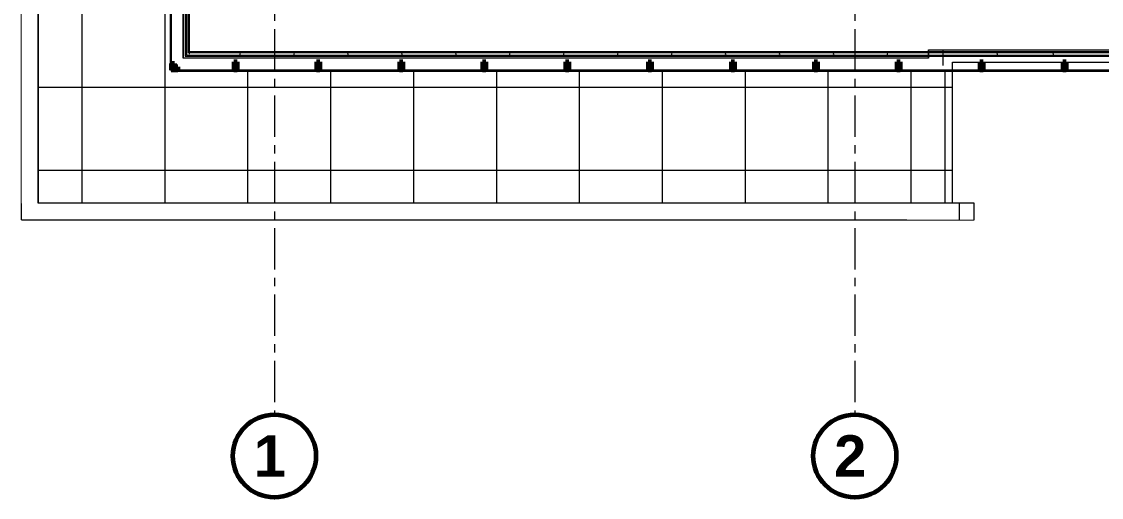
# Model space of a CAD drawing. Header units: inches. Extents: x -38 to 5698, y -33 to 92.
# Drawn here: x 376.27 to 389.29, y 1.05 to 6.79 of the extents above; entities that cross this region are included whole.
import ezdxf

# ---------------------------------------------------------------- set-up
doc = ezdxf.new("R2010")
doc.units = ezdxf.units.IN
doc.header["$MEASUREMENT"] = 0
doc.set_wipeout_variables(frame=1)
doc.linetypes.add('Punto & Raya', pattern=[0.65, 0.5, -0.075, 0, -0.075])
doc.linetypes.add('Wipeout_Contour', pattern=[1, 0, -1])
for name, color, linetype in [('02 _ ARQ _ ALB _ Ejes Generales', 7, 'Continuous'), ('02 _ ARQ _ ALB _ Muros Exteriores', 7, 'Continuous'), ('02 _ ARQ _ ALB _ Muros Interiores', 7, 'Continuous'), ('02 _ ARQ _ ZON _ Espacio.3D', 7, 'Continuous'), ('08 _ STR _ EXT _ 07 Losa Aligerada', 7, 'Continuous'), ('08 _ STR _ EXT _ 08 Placas Inclinadas', 7, 'Continuous'), ('Acabado - Muros', 7, 'Continuous'), ('Dibujo 2D - General', 7, 'Continuous'), ('Interior - Escaleras & Barandillas', 7, 'Continuous')]:
    doc.layers.add(name, color=color, linetype=linetype)
doc.styles.add('Estilo_Generado_1', font='swisseb.ttf')

msp = doc.modelspace()

# ---------------------------------------------------------------- hatches: boundary and pattern name
at = {"layer": 'Acabado - Muros', "linetype": 'Continuous', "lineweight": 9}
for points in [[(388.844, 6.195), (388.844, 6.205), (387.854, 6.205), (387.854, 6.195)], [(389.844, 6.195), (389.844, 6.205), (388.854, 6.205), (388.854, 6.195)]]:
    msp.add_hatch(color=250, dxfattribs=at).paths.add_polyline_path(points)

# ---------------------------------------------------------------- linework, layer by layer
at = {"layer": '02 _ ARQ _ ALB _ Ejes Generales', "color": 7, "linetype": 'Continuous', "lineweight": 60}
for centre in [(379.32, 1.55), (386.32, 1.55)]:
    msp.add_circle(centre, 0.5, dxfattribs=at)
at = {"layer": '02 _ ARQ _ ZON _ Espacio.3D', "color": 254, "linetype": 'Continuous', "lineweight": 0, "flags": 128}
msp.add_lwpolyline([(378.22, 17.3), (378.221, 6.35), (387.21, 6.35), (387.21, 6.45), (391.742, 6.45), (391.741, 7.7), (393.07, 7.7), (393.07, 8.1), (393.57, 8.1), (393.57, 7.7), (394.27, 7.7), (394.27, 9), (393.07, 9), (393.07, 17.3)], dxfattribs=at)
at = {"layer": 'Acabado - Muros', "color": 7, "linetype": 'Continuous', "lineweight": 60}
for p, q in [((387.869, 6.205), (387.829, 6.205)), ((388.869, 6.205), (388.829, 6.205))]:
    msp.add_line(p, q, dxfattribs=at)
at = {"layer": 'Acabado - Muros', "color": 7, "linetype": 'Continuous', "lineweight": 13, "flags": 128}
for points in [[(388.844, 6.195), (388.844, 6.205), (387.854, 6.205), (387.854, 6.195)], [(389.844, 6.195), (389.844, 6.205), (388.854, 6.205), (388.854, 6.195)]]:
    msp.add_lwpolyline(points, close=True, dxfattribs=at)

# ---------------------------------------------------------------- texts
at = {"layer": '02 _ ARQ _ ALB _ Ejes Generales', "color": 7, "lineweight": 30, "char_height": 0.5, "attachment_point": 1, "style": 'Estilo_Generado_1'}
for s, insert in [('\\A1;{\\pql;\\pt0;\\fSwis721 Ex BT|b1|i0|c0|p34;1}', (379.071, 1.8)), ('\\A1;{\\pql;\\pt0;\\fSwis721 Ex BT|b1|i0|c0|p34;2}', (386.071, 1.8))]:
    msp.add_mtext(s, dxfattribs=dict(at, insert=insert))

# ---------------------------------------------------------------- next in the draw order: wipeouts: each hides what was drawn before it
at = {"color": 254, "linetype": 'Wipeout_Contour', "lineweight": 0, "ltscale": 19362.529553}
msp.add_wipeout([(387.499, 4.6), (387.499, 6.35), (378.17, 6.35), (378.17, 20.085), (376.47, 20.085), (376.47, 4.6)], dxfattribs=at).dxf.layer = 'Dibujo 2D - General'

# ---------------------------------------------------------------- next in the draw order: hatches: boundary and pattern name
at = {"layer": 'Dibujo 2D - General', "linetype": 'Continuous', "lineweight": 13}
h = msp.add_hatch(dxfattribs=at)
h.set_pattern_fill('CEMENTO_PULIDO_Y_BRUÑADO_FA', color=251, style=0, pattern_type=2)
h.set_pattern_definition([(0, (370, 6e-09), (0, 1), []), (90, (370, 6e-09), (-1, 0), [])])
h.paths.add_polyline_path([(387.499, 4.6), (387.499, 6.35), (378.17, 6.35), (378.17, 20.085), (376.47, 20.085), (376.47, 4.6)])

# ---------------------------------------------------------------- next in the draw order: linework, layer by layer
at = {"layer": '08 _ STR _ EXT _ 07 Losa Aligerada', "color": 254, "linetype": 'Continuous', "lineweight": 18, "flags": 128}
msp.add_lwpolyline([(378.17, 33.82), (378.17, 6.3), (392.32, 6.3), (392.32, 6.2), (397.171, 6.2), (397.171, 7.2), (407.07, 7.2)], dxfattribs=at)
msp.add_lwpolyline([(376.27, 20.489), (376.27, 4.4), (387.759, 4.4), (387.759, 4.6), (387.412, 4.6), (387.412, 6.35), (378.22, 6.35), (378.22, 20.085), (376.47, 20.085), (376.47, 20.489)], close=True, dxfattribs=at)
at = {"layer": 'Dibujo 2D - General', "color": 251, "linetype": 'Continuous', "lineweight": 13, "flags": 128}
msp.add_lwpolyline([(387.499, 4.6), (387.499, 6.35), (378.17, 6.35), (378.17, 20.085), (376.47, 20.085), (376.47, 4.6)], close=True, dxfattribs=at)
at = {"layer": 'Interior - Escaleras & Barandillas', "color": 161, "linetype": 'Continuous', "lineweight": 13}
msp.add_line((378.333, 6.425), (378.295, 6.425), dxfattribs=at)

# ---------------------------------------------------------------- next in the draw order: wipeouts: each hides what was drawn before it
at = {"color": 254, "linetype": 'Wipeout_Contour', "lineweight": 0, "ltscale": 9668.229161}
msp.add_wipeout([(376.47, 4.6), (376.27, 4.6), (376.27, 4.4)], dxfattribs=at).dxf.layer = '02 _ ARQ _ ALB _ Muros Exteriores'
at = {"color": 254, "linetype": 'Wipeout_Contour', "lineweight": 0, "ltscale": 9672.735546}
msp.add_wipeout([(378.22, 6.35), (378.07, 6.2), (378.22, 6.2)], dxfattribs=at).dxf.layer = '02 _ ARQ _ ALB _ Muros Interiores'
at = {"color": 254, "linetype": 'Wipeout_Contour', "lineweight": 0, "ltscale": 9701.491442}
msp.add_wipeout([(387.499, 6.3), (387.383, 6.36), (387.383, 6.3)], dxfattribs=at).dxf.layer = '02 _ ARQ _ ALB _ Muros Interiores'

# ---------------------------------------------------------------- next in the draw order: wipeouts: each hides what was drawn before it
at = {"color": 254, "linetype": 'Wipeout_Contour', "lineweight": 0, "ltscale": 12911.798087}
msp.add_wipeout([(376.47, 4.4), (386.95, 4.4), (386.95, 4.6), (376.47, 4.6)], dxfattribs=at).dxf.layer = '02 _ ARQ _ ALB _ Muros Exteriores'
at = {"color": 254, "linetype": 'Wipeout_Contour', "lineweight": 0, "ltscale": 12897.660871}
msp.add_wipeout([(378.22, 6.35), (378.22, 19.851), (378.07, 20.139), (378.07, 6.35)], dxfattribs=at).dxf.layer = '02 _ ARQ _ ALB _ Muros Interiores'
at = {"color": 254, "linetype": 'Wipeout_Contour', "lineweight": 0, "ltscale": 12934.734852}
msp.add_wipeout([(387.383, 6.45), (387.383, 6.36), (387.499, 6.3), (387.499, 6.45)], dxfattribs=at).dxf.layer = '02 _ ARQ _ ALB _ Muros Interiores'

# ---------------------------------------------------------------- next in the draw order: wipeouts: each hides what was drawn before it
at = {"color": 254, "linetype": 'Wipeout_Contour', "lineweight": 0, "ltscale": 9667.427486}
msp.add_wipeout([(376.47, 4.6), (376.27, 4.4), (376.47, 4.4)], dxfattribs=at).dxf.layer = '02 _ ARQ _ ALB _ Muros Exteriores'
at = {"color": 254, "linetype": 'Wipeout_Contour', "lineweight": 0, "ltscale": 12944.168496}
msp.add_wipeout([(387.499, 6.3), (392.101, 6.3), (392.101, 6.45), (387.499, 6.45)], dxfattribs=at).dxf.layer = '02 _ ARQ _ ALB _ Muros Interiores'
at = {"color": 254, "linetype": 'Wipeout_Contour', "lineweight": 0, "ltscale": 9673.587782}
msp.add_wipeout([(378.07, 6.35), (378.07, 6.2), (378.22, 6.35)], dxfattribs=at).dxf.layer = '02 _ ARQ _ ALB _ Muros Interiores'

# ---------------------------------------------------------------- next in the draw order: hatches: boundary and pattern name
at = {"layer": 'Acabado - Muros', "linetype": 'Continuous', "lineweight": 9}
msp.add_hatch(color=250, dxfattribs=at).paths.add_polyline_path([(378.065, 6.97), (378.065, 6.23), (378.075, 6.23), (378.075, 6.97)])
at = {"layer": 'Acabado - Muros', "linetype": 'Continuous', "lineweight": 0}
for points in [[(378.115, 6.285), (378.075, 6.285), (378.075, 6.205), (378.115, 6.205)], [(387.869, 6.305), (387.829, 6.305), (387.829, 6.205), (387.869, 6.205)], [(388.869, 6.305), (388.829, 6.305), (388.829, 6.205), (388.869, 6.205)]]:
    msp.add_hatch(color=254, dxfattribs=at).paths.add_polyline_path(points)

# ---------------------------------------------------------------- next in the draw order: linework, layer by layer
at = {"layer": '02 _ ARQ _ ALB _ Muros Exteriores', "color": 7, "linetype": 'Continuous', "lineweight": 13, "flags": 128}
for points in [[(376.27, 4.4), (376.27, 20.489)], [(386.95, 4.6), (376.47, 4.6)], [(376.27, 4.4), (387.759, 4.4)]]:
    msp.add_lwpolyline(points, dxfattribs=at)
at = {"layer": '02 _ ARQ _ ALB _ Muros Interiores', "color": 7, "linetype": 'Continuous', "lineweight": 13, "flags": 128}
for points in [[(378.07, 20.139), (378.07, 6.2)], [(378.22, 6.35), (378.22, 19.851)], [(387.499, 6.3), (392.101, 6.3)], [(378.07, 6.2), (387.499, 6.2)]]:
    msp.add_lwpolyline(points, dxfattribs=at)
at = {"layer": 'Acabado - Muros', "color": 7, "linetype": 'Continuous', "lineweight": 60}
for p, q in [((378.115, 6.285), (378.075, 6.285)), ((378.075, 6.285), (378.075, 6.205)), ((378.115, 6.285), (378.115, 6.205)), ((387.869, 6.305), (387.829, 6.305)), ((387.829, 6.305), (387.829, 6.205)), ((387.869, 6.305), (387.869, 6.205)), ((388.829, 6.305), (388.829, 6.205)), ((388.869, 6.305), (388.829, 6.305)), ((388.869, 6.305), (388.869, 6.205))]:
    msp.add_line(p, q, dxfattribs=at)
at = {"layer": 'Acabado - Muros', "color": 7, "linetype": 'Continuous', "lineweight": 13, "flags": 128}
msp.add_lwpolyline([(378.065, 6.97), (378.075, 6.97), (378.075, 6.23), (378.065, 6.23)], close=True, dxfattribs=at)
at = {"layer": 'Interior - Escaleras & Barandillas', "color": 161, "linetype": 'Continuous', "lineweight": 13, "flags": 128}
for points in [[(388.054, 6.419, 1), (388.054, 6.381, 1)], [(388.729, 6.419, 1), (388.729, 6.381, 1)]]:
    msp.add_lwpolyline(points, format="xyb", dxfattribs=at)

# ---------------------------------------------------------------- next in the draw order: wipeouts: each hides what was drawn before it
at = {"color": 254, "linetype": 'Wipeout_Contour', "lineweight": 0, "ltscale": 12890.551946}
msp.add_wipeout([(376.27, 19.68), (376.27, 4.6), (376.47, 4.6), (376.47, 19.68)], dxfattribs=at).dxf.layer = '02 _ ARQ _ ALB _ Muros Exteriores'
at = {"color": 254, "linetype": 'Wipeout_Contour', "lineweight": 0, "ltscale": 12916.148951}
msp.add_wipeout([(378.22, 6.2), (387.499, 6.2), (387.21, 6.35), (378.22, 6.35)], dxfattribs=at).dxf.layer = '02 _ ARQ _ ALB _ Muros Interiores'
at = {"color": 254, "linetype": 'Wipeout_Contour', "lineweight": 0, "ltscale": 9702.146212}
msp.add_wipeout([(387.585, 4.443), (387.585, 4.4), (387.759, 4.4)], dxfattribs=at).dxf.layer = '08 _ STR _ EXT _ 08 Placas Inclinadas'

# ---------------------------------------------------------------- next in the draw order: hatches: boundary and pattern name
at = {"layer": 'Acabado - Muros', "linetype": 'Continuous', "lineweight": 0}
for points in [[(378.869, 6.305), (378.829, 6.305), (378.829, 6.205), (378.869, 6.205)], [(379.869, 6.305), (379.829, 6.305), (379.829, 6.205), (379.869, 6.205)], [(380.869, 6.305), (380.829, 6.305), (380.829, 6.205), (380.869, 6.205)], [(381.869, 6.305), (381.829, 6.305), (381.829, 6.205), (381.869, 6.205)], [(382.869, 6.305), (382.829, 6.305), (382.829, 6.205), (382.869, 6.205)], [(383.869, 6.305), (383.829, 6.305), (383.829, 6.205), (383.869, 6.205)], [(384.869, 6.305), (384.829, 6.305), (384.829, 6.205), (384.869, 6.205)], [(385.869, 6.305), (385.829, 6.305), (385.829, 6.205), (385.869, 6.205)], [(386.869, 6.305), (386.829, 6.305), (386.829, 6.205), (386.869, 6.205)], [(378.155, 6.245), (378.075, 6.245), (378.075, 6.205), (378.155, 6.205)]]:
    msp.add_hatch(color=254, dxfattribs=at).paths.add_polyline_path(points)
at = {"layer": 'Acabado - Muros', "linetype": 'Continuous', "lineweight": 9}
for points in [[(378.844, 6.195), (378.844, 6.205), (378.1, 6.205), (378.1, 6.195)], [(379.844, 6.195), (379.844, 6.205), (378.854, 6.205), (378.854, 6.195)], [(380.844, 6.195), (380.844, 6.205), (379.854, 6.205), (379.854, 6.195)], [(381.844, 6.195), (381.844, 6.205), (380.854, 6.205), (380.854, 6.195)], [(382.844, 6.195), (382.844, 6.205), (381.854, 6.205), (381.854, 6.195)], [(383.844, 6.195), (383.844, 6.205), (382.854, 6.205), (382.854, 6.195)], [(384.844, 6.195), (384.844, 6.205), (383.854, 6.205), (383.854, 6.195)], [(385.844, 6.195), (385.844, 6.205), (384.854, 6.205), (384.854, 6.195)], [(386.844, 6.195), (386.844, 6.205), (385.854, 6.205), (385.854, 6.195)]]:
    msp.add_hatch(color=250, dxfattribs=at).paths.add_polyline_path(points)

# ---------------------------------------------------------------- next in the draw order: linework, layer by layer
at = {"layer": '02 _ ARQ _ ALB _ Ejes Generales', "color": 251, "linetype": 'Punto & Raya', "lineweight": 13}
for p, q in [((379.32, 45.9), (379.32, 2.05)), ((386.32, 45.9), (386.32, 2.05))]:
    msp.add_line(p, q, dxfattribs=at)
at = {"layer": '02 _ ARQ _ ALB _ Muros Exteriores', "color": 7, "linetype": 'Continuous', "lineweight": 13, "flags": 128}
msp.add_lwpolyline([(376.47, 4.6), (376.47, 19.68)], dxfattribs=at)
at = {"layer": '02 _ ARQ _ ALB _ Muros Interiores', "color": 7, "linetype": 'Continuous', "lineweight": 13, "flags": 128}
msp.add_lwpolyline([(387.21, 6.35), (378.22, 6.35)], dxfattribs=at)
at = {"layer": 'Acabado - Muros', "color": 7, "linetype": 'Continuous', "lineweight": 60}
for p, q in [((378.869, 6.305), (378.829, 6.305)), ((378.829, 6.305), (378.829, 6.205)), ((378.869, 6.305), (378.869, 6.205)), ((379.829, 6.305), (379.829, 6.205)), ((379.869, 6.305), (379.829, 6.305)), ((379.869, 6.305), (379.869, 6.205)), ((380.829, 6.305), (380.829, 6.205)), ((380.869, 6.305), (380.829, 6.305)), ((380.869, 6.305), (380.869, 6.205)), ((381.869, 6.305), (381.829, 6.305)), ((381.829, 6.305), (381.829, 6.205)), ((381.869, 6.305), (381.869, 6.205)), ((382.869, 6.305), (382.829, 6.305)), ((382.829, 6.305), (382.829, 6.205)), ((382.869, 6.305), (382.869, 6.205)), ((383.869, 6.305), (383.829, 6.305)), ((383.829, 6.305), (383.829, 6.205)), ((383.869, 6.305), (383.869, 6.205)), ((384.829, 6.305), (384.829, 6.205)), ((384.869, 6.305), (384.829, 6.305)), ((384.869, 6.305), (384.869, 6.205)), ((385.869, 6.305), (385.829, 6.305)), ((385.829, 6.305), (385.829, 6.205)), ((385.869, 6.305), (385.869, 6.205)), ((386.829, 6.305), (386.829, 6.205)), ((386.869, 6.305), (386.829, 6.305)), ((386.869, 6.305), (386.869, 6.205)), ((378.155, 6.245), (378.075, 6.245)), ((378.155, 6.205), (378.075, 6.205)), ((378.155, 6.245), (378.155, 6.205)), ((378.869, 6.205), (378.829, 6.205)), ((379.869, 6.205), (379.829, 6.205)), ((380.869, 6.205), (380.829, 6.205)), ((381.869, 6.205), (381.829, 6.205)), ((382.869, 6.205), (382.829, 6.205)), ((383.869, 6.205), (383.829, 6.205)), ((384.869, 6.205), (384.829, 6.205)), ((385.869, 6.205), (385.829, 6.205)), ((386.869, 6.205), (386.829, 6.205))]:
    msp.add_line(p, q, dxfattribs=at)
at = {"layer": 'Acabado - Muros', "color": 7, "linetype": 'Continuous', "lineweight": 13, "flags": 128}
for points in [[(378.844, 6.195), (378.844, 6.205), (378.1, 6.205), (378.1, 6.195)], [(379.844, 6.195), (379.844, 6.205), (378.854, 6.205), (378.854, 6.195)], [(380.844, 6.195), (380.844, 6.205), (379.854, 6.205), (379.854, 6.195)], [(381.844, 6.195), (381.844, 6.205), (380.854, 6.205), (380.854, 6.195)], [(382.844, 6.195), (382.844, 6.205), (381.854, 6.205), (381.854, 6.195)], [(383.844, 6.195), (383.844, 6.205), (382.854, 6.205), (382.854, 6.195)], [(384.844, 6.195), (384.844, 6.205), (383.854, 6.205), (383.854, 6.195)], [(385.844, 6.195), (385.844, 6.205), (384.854, 6.205), (384.854, 6.195)], [(386.844, 6.195), (386.844, 6.205), (385.854, 6.205), (385.854, 6.195)]]:
    msp.add_lwpolyline(points, close=True, dxfattribs=at)
at = {"layer": 'Interior - Escaleras & Barandillas', "color": 161, "linetype": 'Continuous', "lineweight": 13}
for p, q in [((378.245, 33.775), (378.245, 6.413)), ((378.258, 33.813), (378.258, 6.388)), ((378.283, 6.413), (378.283, 33.788)), ((378.295, 6.413), (378.295, 33.775)), ((378.245, 6.413), (378.245, 6.4)), ((378.245, 6.4), (378.245, 6.375)), ((378.295, 6.425), (378.295, 6.413)), ((378.295, 6.4), (378.295, 6.413))]:
    msp.add_line(p, q, dxfattribs=at)
at = {"layer": 'Interior - Escaleras & Barandillas', "color": 161, "linetype": 'Continuous', "lineweight": 13, "flags": 128}
for points in [[(378.921, 6.419, 1), (378.921, 6.381, 1)], [(379.571, 6.419, 1), (379.571, 6.381, 1)], [(380.222, 6.419, 1), (380.222, 6.381, 1)], [(380.873, 6.419, 1), (380.873, 6.381, 1)], [(381.524, 6.419, 1), (381.524, 6.381, 1)], [(382.174, 6.419, 1), (382.174, 6.381, 1)], [(382.825, 6.419, 1), (382.825, 6.381, 1)], [(383.476, 6.419, 1), (383.476, 6.381, 1)], [(384.127, 6.419, 1), (384.127, 6.381, 1)], [(384.777, 6.419, 1), (384.777, 6.381, 1)], [(385.428, 6.419, 1), (385.428, 6.381, 1)], [(386.079, 6.419, 1), (386.079, 6.381, 1)], [(386.729, 6.419, 1), (386.729, 6.381, 1)]]:
    msp.add_lwpolyline(points, format="xyb", dxfattribs=at)

# ---------------------------------------------------------------- next in the draw order: wipeouts: each hides what was drawn before it
at = {"color": 254, "linetype": 'Wipeout_Contour', "lineweight": 0, "ltscale": 12934.027229}
msp.add_wipeout([(386.95, 4.6), (386.95, 4.4), (387.585, 4.4), (387.585, 4.443)], dxfattribs=at).dxf.layer = '08 _ STR _ EXT _ 08 Placas Inclinadas'

# ---------------------------------------------------------------- next in the draw order: wipeouts: each hides what was drawn before it
at = {"color": 254, "linetype": 'Wipeout_Contour', "lineweight": 0, "ltscale": 9700.205327}
msp.add_wipeout([(387.21, 6.45), (387.383, 6.36), (387.383, 6.45)], dxfattribs=at).dxf.layer = '02 _ ARQ _ ALB _ Muros Interiores'
at = {"color": 254, "linetype": 'Wipeout_Contour', "lineweight": 0, "ltscale": 12935.645478}
msp.add_wipeout([(387.759, 4.4), (387.759, 4.6), (387.585, 4.6), (387.585, 4.443)], dxfattribs=at).dxf.layer = '08 _ STR _ EXT _ 08 Placas Inclinadas'

# ---------------------------------------------------------------- next in the draw order: linework, layer by layer
at = {"layer": '08 _ STR _ EXT _ 08 Placas Inclinadas', "color": 7, "linetype": 'Continuous', "lineweight": 13, "flags": 128}
msp.add_lwpolyline([(387.759, 4.4), (387.759, 4.6)], dxfattribs=at)

# ---------------------------------------------------------------- next in the draw order: wipeouts: each hides what was drawn before it
at = {"color": 254, "linetype": 'Wipeout_Contour', "lineweight": 0, "ltscale": 12934.154856}
msp.add_wipeout([(387.383, 6.35), (387.383, 6.36), (387.21, 6.45), (387.21, 6.35)], dxfattribs=at).dxf.layer = '02 _ ARQ _ ALB _ Muros Interiores'
at = {"color": 254, "linetype": 'Wipeout_Contour', "lineweight": 0, "ltscale": 9700.339854}
msp.add_wipeout([(386.95, 4.6), (387.585, 4.443), (387.585, 4.6)], dxfattribs=at).dxf.layer = '08 _ STR _ EXT _ 08 Placas Inclinadas'

# ---------------------------------------------------------------- next in the draw order: linework, layer by layer
at = {"layer": '02 _ ARQ _ ALB _ Muros Exteriores', "color": 7, "linetype": 'Continuous', "lineweight": 13}
msp.add_line((387.585, 4.4), (387.585, 4.443), dxfattribs=at)
at = {"layer": '02 _ ARQ _ ALB _ Muros Interiores', "color": 7, "linetype": 'Continuous', "lineweight": 13, "flags": 128}
msp.add_lwpolyline([(387.21, 6.45), (392.101, 6.45)], dxfattribs=at)
at = {"layer": '08 _ STR _ EXT _ 08 Placas Inclinadas', "color": 7, "linetype": 'Continuous', "lineweight": 13}
for p, q in [((387.759, 4.6), (386.95, 4.6)), ((387.585, 4.443), (387.585, 4.6))]:
    msp.add_line(p, q, dxfattribs=at)
at = {"layer": 'Interior - Escaleras & Barandillas', "color": 161, "linetype": 'Continuous', "lineweight": 13}
for p, q in [((387.368, 6.425), (378.333, 6.425)), ((392.101, 6.425), (387.368, 6.425))]:
    msp.add_line(p, q, dxfattribs=at)

# ---------------------------------------------------------------- next in the draw order: wipeouts: each hides what was drawn before it
at = {"color": 254, "linetype": 'Wipeout_Contour', "lineweight": 0, "ltscale": 9700.204721}
msp.add_wipeout([(387.21, 6.35), (387.383, 6.26), (387.383, 6.35)], dxfattribs=at).dxf.layer = '02 _ ARQ _ ALB _ Muros Interiores'

# ---------------------------------------------------------------- next in the draw order: linework, layer by layer
at = {"layer": '02 _ ARQ _ ALB _ Muros Interiores', "color": 7, "linetype": 'Continuous', "lineweight": 13, "flags": 128}
msp.add_lwpolyline([(387.21, 6.45), (387.21, 6.35)], dxfattribs=at)
at = {"layer": 'Interior - Escaleras & Barandillas', "color": 161, "linetype": 'Continuous', "lineweight": 13}
for p, q in [((378.258, 6.388), (387.38, 6.388)), ((387.38, 6.413), (378.283, 6.413)), ((392.101, 6.413), (387.38, 6.413)), ((387.38, 6.388), (392.101, 6.388)), ((378.245, 6.375), (392.101, 6.375))]:
    msp.add_line(p, q, dxfattribs=at)

# ---------------------------------------------------------------- next in the draw order: wipeouts: each hides what was drawn before it
at = {"color": 254, "linetype": 'Wipeout_Contour', "lineweight": 0, "ltscale": 12934.734243}
msp.add_wipeout([(387.383, 6.3), (387.383, 6.26), (387.499, 6.2), (387.499, 6.3)], dxfattribs=at).dxf.layer = '02 _ ARQ _ ALB _ Muros Interiores'

# ---------------------------------------------------------------- next in the draw order: hatches: boundary and pattern name
at = {"layer": 'Acabado - Muros', "linetype": 'Continuous', "lineweight": 9}
msp.add_hatch(color=250, dxfattribs=at).paths.add_polyline_path([(387.844, 6.195), (387.844, 6.205), (386.854, 6.205), (386.854, 6.195)])

# ---------------------------------------------------------------- next in the draw order: linework, layer by layer
at = {"layer": '02 _ ARQ _ ALB _ Muros Interiores', "color": 7, "linetype": 'Continuous', "lineweight": 13}
msp.add_line((387.383, 6.45), (387.383, 6.26), dxfattribs=at)
at = {"layer": '02 _ ARQ _ ALB _ Muros Interiores', "color": 7, "linetype": 'Continuous', "lineweight": 13, "flags": 128}
msp.add_lwpolyline([(387.499, 6.2), (387.499, 6.3)], dxfattribs=at)
at = {"layer": 'Acabado - Muros', "color": 7, "linetype": 'Continuous', "lineweight": 13, "flags": 128}
msp.add_lwpolyline([(387.844, 6.195), (387.844, 6.205), (386.854, 6.205), (386.854, 6.195)], close=True, dxfattribs=at)

doc.saveas('drawing.dxf')
